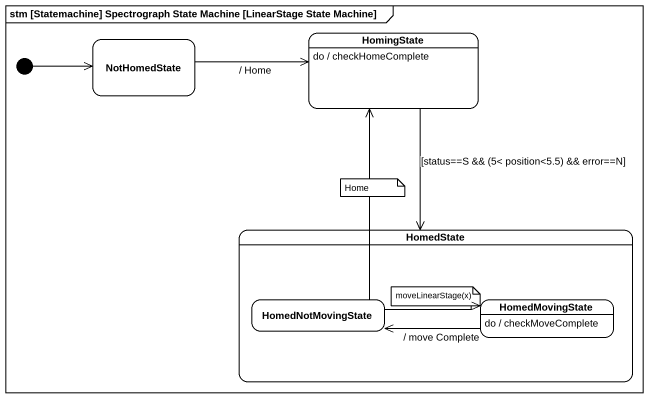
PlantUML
@startuml
mainframe stm [Statemachine] Spectrograph State Machine [LinearStage State Machine]
hide empty description
state NotHomedState
state HomingState
HomingState : do / checkHomeComplete
state HomedState {
  state HomedNotMovingState
  state HomedMovingState
  HomedMovingState : do / checkMoveComplete
}
[*] -right-> NotHomedState
NotHomedState -right-> HomingState : / Home
HomingState --> HomedState : [status==S && (5< position<5.5) && error==N]
HomedNotMovingState -up-> HomingState
HomedNotMovingState -right-> HomedMovingState
HomedMovingState -left-> HomedNotMovingState : / move Complete
note as N1
  Home
end note
note as N2
  moveLinearStage(x)
end note
@enduml
